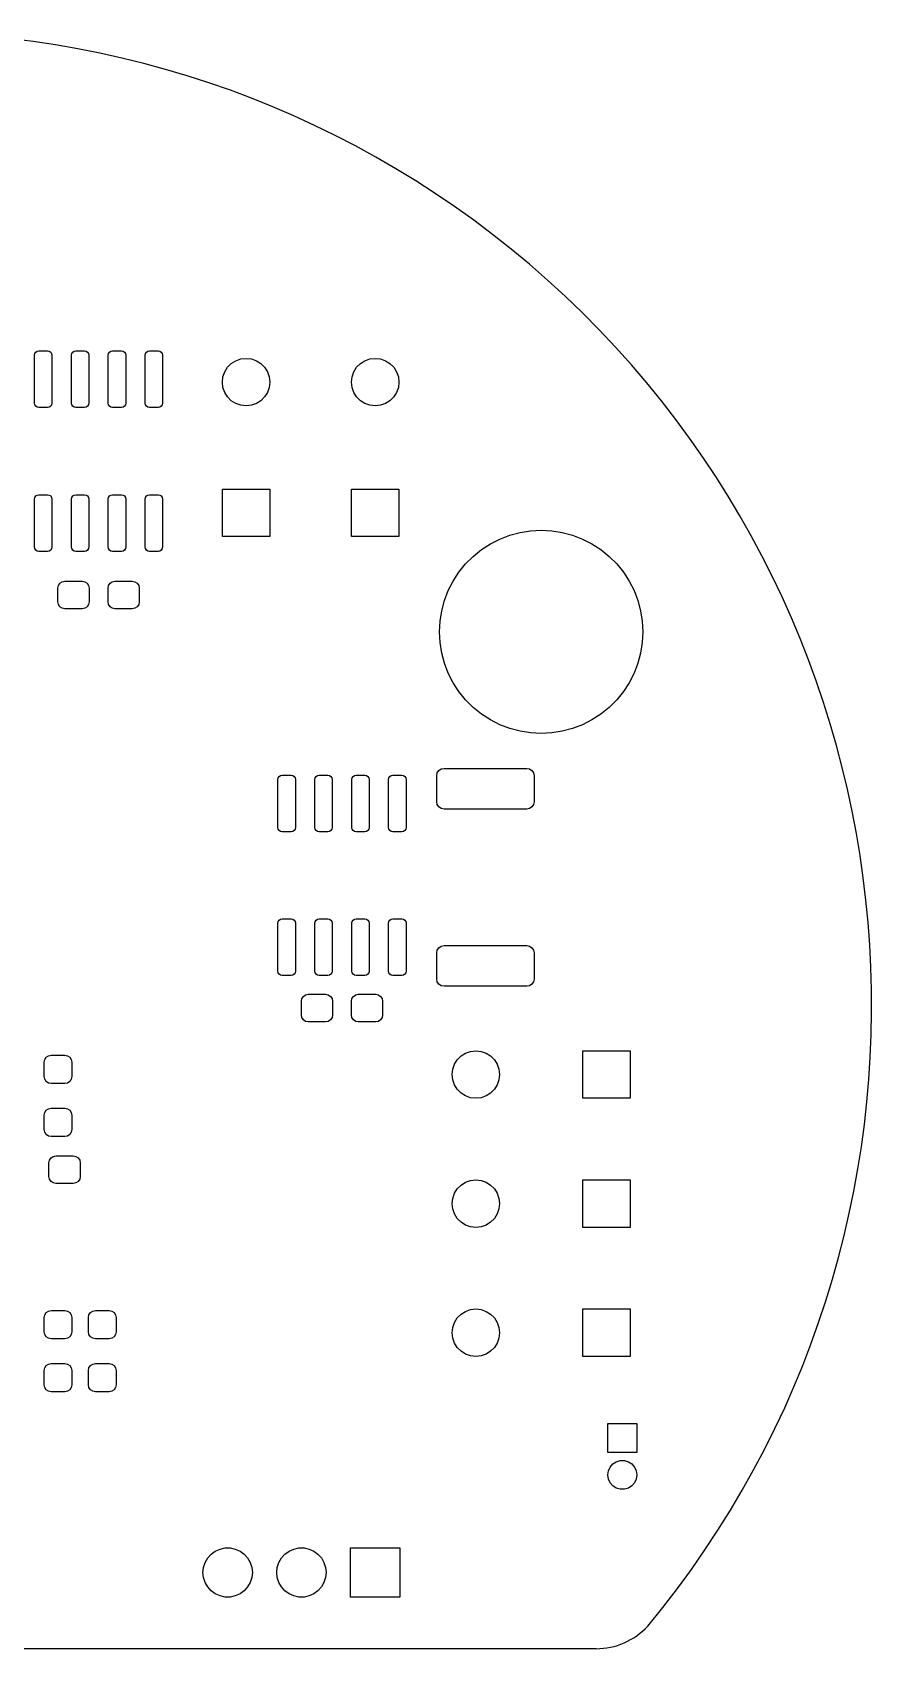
# Model space of a CAD drawing. Extents: x 116 to 183, y -93.2 to -37.6.
# Drawn here: x 154.1 to 183, y -93.2 to -37.6 of the extents above; entities that cross this region are included whole.
import ezdxf

# ---------------------------------------------------------------- set-up
doc = ezdxf.new("R2010")
doc.units = 0
doc.layers.add('BLACK', color=7, linetype='CONTINUOUS')

msp = doc.modelspace()

# ---------------------------------------------------------------- linework, layer by layer
at = {"layer": 'BLACK', "linetype": 'CONTINUOUS'}
for p, q in [((154.14724, -48.70025), (154.158658, -48.642847)), ((154.14724, -50.35025), (154.14724, -48.70025)), ((154.158658, -48.642847), (154.191174, -48.594184)), ((154.191174, -48.594184), (154.239837, -48.561668)), ((154.239837, -48.561668), (154.29724, -48.55025)), ((154.29724, -48.55025), (154.59724, -48.55025)), ((154.59724, -48.55025), (154.654643, -48.561668)), ((154.654643, -48.561668), (154.703306, -48.594184)), ((154.703306, -48.594184), (154.735822, -48.642847)), ((154.735822, -48.642847), (154.74724, -48.70025)), ((154.74724, -48.70025), (154.74724, -50.35025)), ((155.41724, -48.70025), (155.428658, -48.642847)), ((155.41724, -50.35025), (155.41724, -48.70025)), ((155.428658, -48.642847), (155.461174, -48.594184)), ((155.461174, -48.594184), (155.509837, -48.561668)), ((155.509837, -48.561668), (155.56724, -48.55025)), ((155.56724, -48.55025), (155.86724, -48.55025)), ((155.86724, -48.55025), (155.924643, -48.561668)), ((155.924643, -48.561668), (155.973306, -48.594184)), ((155.973306, -48.594184), (156.005822, -48.642847)), ((156.005822, -48.642847), (156.01724, -48.70025)), ((156.01724, -48.70025), (156.01724, -50.35025)), ((156.68724, -48.70025), (156.698658, -48.642847)), ((156.68724, -50.35025), (156.68724, -48.70025)), ((156.698658, -48.642847), (156.731174, -48.594184)), ((156.731174, -48.594184), (156.779837, -48.561668)), ((156.779837, -48.561668), (156.83724, -48.55025)), ((156.83724, -48.55025), (157.13724, -48.55025)), ((157.13724, -48.55025), (157.194643, -48.561668)), ((157.194643, -48.561668), (157.243306, -48.594184)), ((157.243306, -48.594184), (157.275822, -48.642847)), ((157.275822, -48.642847), (157.28724, -48.70025)), ((157.28724, -48.70025), (157.28724, -50.35025)), ((157.95724, -48.70025), (157.968658, -48.642847)), ((157.95724, -50.35025), (157.95724, -48.70025)), ((157.968658, -48.642847), (158.001174, -48.594184)), ((158.001174, -48.594184), (158.049837, -48.561668)), ((158.049837, -48.561668), (158.10724, -48.55025)), ((158.10724, -48.55025), (158.40724, -48.55025)), ((158.40724, -48.55025), (158.464643, -48.561668)), ((158.464643, -48.561668), (158.513306, -48.594184)), ((158.513306, -48.594184), (158.545822, -48.642847)), ((158.545822, -48.642847), (158.55724, -48.70025)), ((158.55724, -48.70025), (158.55724, -50.35025)), ((160.922537, -48.984103), (161.07754, -48.886708)), ((161.07754, -48.886708), (161.250329, -48.826246)), ((161.250329, -48.826246), (161.43224, -48.80575)), ((161.43224, -48.80575), (161.614151, -48.826246)), ((161.614151, -48.826246), (161.78694, -48.886708)), ((161.78694, -48.886708), (161.941943, -48.984103)), ((165.367537, -48.984103), (165.52254, -48.886708)), ((165.52254, -48.886708), (165.695329, -48.826246)), ((165.695329, -48.826246), (165.87724, -48.80575)), ((165.87724, -48.80575), (166.059151, -48.826246)), ((166.059151, -48.826246), (166.23194, -48.886708)), ((166.23194, -48.886708), (166.386943, -48.984103)), ((160.61474, -49.62325), (160.635236, -49.441339)), ((160.635236, -49.441339), (160.695698, -49.26855)), ((160.695698, -49.26855), (160.793093, -49.113547)), ((160.793093, -49.113547), (160.922537, -48.984103)), ((161.941943, -48.984103), (162.071387, -49.113547)), ((162.071387, -49.113547), (162.168782, -49.26855)), ((162.168782, -49.26855), (162.229244, -49.441339)), ((162.229244, -49.441339), (162.24974, -49.62325)), ((165.05974, -49.62325), (165.080236, -49.441339)), ((165.080236, -49.441339), (165.140698, -49.26855)), ((165.140698, -49.26855), (165.238093, -49.113547)), ((165.238093, -49.113547), (165.367537, -48.984103)), ((166.386943, -48.984103), (166.516387, -49.113547)), ((166.516387, -49.113547), (166.613782, -49.26855)), ((166.613782, -49.26855), (166.674244, -49.441339)), ((166.674244, -49.441339), (166.69474, -49.62325)), ((160.635236, -49.805161), (160.61474, -49.62325)), ((160.695698, -49.97795), (160.635236, -49.805161)), ((160.793093, -50.132953), (160.695698, -49.97795)), ((162.168782, -49.97795), (162.071387, -50.132953)), ((162.229244, -49.805161), (162.168782, -49.97795)), ((162.24974, -49.62325), (162.229244, -49.805161)), ((165.080236, -49.805161), (165.05974, -49.62325)), ((165.140698, -49.97795), (165.080236, -49.805161)), ((165.238093, -50.132953), (165.140698, -49.97795)), ((166.613782, -49.97795), (166.516387, -50.132953)), ((166.674244, -49.805161), (166.613782, -49.97795)), ((166.69474, -49.62325), (166.674244, -49.805161)), ((154.158658, -50.407653), (154.14724, -50.35025)), ((154.191174, -50.456316), (154.158658, -50.407653)), ((154.239837, -50.488832), (154.191174, -50.456316)), ((154.29724, -50.50025), (154.239837, -50.488832)), ((154.59724, -50.50025), (154.29724, -50.50025)), ((154.654643, -50.488832), (154.59724, -50.50025)), ((154.703306, -50.456316), (154.654643, -50.488832)), ((154.735822, -50.407653), (154.703306, -50.456316)), ((154.74724, -50.35025), (154.735822, -50.407653)), ((155.428658, -50.407653), (155.41724, -50.35025)), ((155.461174, -50.456316), (155.428658, -50.407653)), ((155.509837, -50.488832), (155.461174, -50.456316)), ((155.56724, -50.50025), (155.509837, -50.488832)), ((155.86724, -50.50025), (155.56724, -50.50025)), ((155.924643, -50.488832), (155.86724, -50.50025)), ((155.973306, -50.456316), (155.924643, -50.488832)), ((156.005822, -50.407653), (155.973306, -50.456316)), ((156.01724, -50.35025), (156.005822, -50.407653)), ((156.698658, -50.407653), (156.68724, -50.35025)), ((156.731174, -50.456316), (156.698658, -50.407653)), ((156.779837, -50.488832), (156.731174, -50.456316)), ((156.83724, -50.50025), (156.779837, -50.488832)), ((157.13724, -50.50025), (156.83724, -50.50025)), ((157.194643, -50.488832), (157.13724, -50.50025)), ((157.243306, -50.456316), (157.194643, -50.488832)), ((157.275822, -50.407653), (157.243306, -50.456316)), ((157.28724, -50.35025), (157.275822, -50.407653)), ((157.968658, -50.407653), (157.95724, -50.35025)), ((158.001174, -50.456316), (157.968658, -50.407653)), ((158.049837, -50.488832), (158.001174, -50.456316)), ((158.10724, -50.50025), (158.049837, -50.488832)), ((158.40724, -50.50025), (158.10724, -50.50025)), ((158.464643, -50.488832), (158.40724, -50.50025)), ((158.513306, -50.456316), (158.464643, -50.488832)), ((158.545822, -50.407653), (158.513306, -50.456316)), ((158.55724, -50.35025), (158.545822, -50.407653)), ((160.922537, -50.262397), (160.793093, -50.132953)), ((161.07754, -50.359792), (160.922537, -50.262397)), ((161.250329, -50.420254), (161.07754, -50.359792)), ((161.43224, -50.44075), (161.250329, -50.420254)), ((161.614151, -50.420254), (161.43224, -50.44075)), ((161.78694, -50.359792), (161.614151, -50.420254)), ((161.941943, -50.262397), (161.78694, -50.359792)), ((162.071387, -50.132953), (161.941943, -50.262397)), ((165.367537, -50.262397), (165.238093, -50.132953)), ((165.52254, -50.359792), (165.367537, -50.262397)), ((165.695329, -50.420254), (165.52254, -50.359792)), ((165.87724, -50.44075), (165.695329, -50.420254)), ((166.059151, -50.420254), (165.87724, -50.44075)), ((166.23194, -50.359792), (166.059151, -50.420254)), ((166.386943, -50.262397), (166.23194, -50.359792)), ((166.516387, -50.132953), (166.386943, -50.262397)), ((160.61474, -54.94075), (160.61474, -53.30575)), ((160.61474, -53.30575), (162.24974, -53.30575)), ((162.24974, -53.30575), (162.24974, -54.94075)), ((165.05974, -54.94075), (165.05974, -53.30575)), ((165.05974, -53.30575), (166.69474, -53.30575)), ((166.69474, -53.30575), (166.69474, -54.94075)), ((154.14724, -53.65025), (154.158658, -53.592847)), ((154.14724, -55.30025), (154.14724, -53.65025)), ((154.158658, -53.592847), (154.191174, -53.544184)), ((154.191174, -53.544184), (154.239837, -53.511668)), ((154.239837, -53.511668), (154.29724, -53.50025)), ((154.29724, -53.50025), (154.59724, -53.50025)), ((154.59724, -53.50025), (154.654643, -53.511668)), ((154.654643, -53.511668), (154.703306, -53.544184)), ((154.703306, -53.544184), (154.735822, -53.592847)), ((154.735822, -53.592847), (154.74724, -53.65025)), ((154.74724, -53.65025), (154.74724, -55.30025)), ((155.41724, -53.65025), (155.428658, -53.592847)), ((155.41724, -55.30025), (155.41724, -53.65025)), ((155.428658, -53.592847), (155.461174, -53.544184)), ((155.461174, -53.544184), (155.509837, -53.511668)), ((155.509837, -53.511668), (155.56724, -53.50025)), ((155.56724, -53.50025), (155.86724, -53.50025)), ((155.86724, -53.50025), (155.924643, -53.511668)), ((155.924643, -53.511668), (155.973306, -53.544184)), ((155.973306, -53.544184), (156.005822, -53.592847)), ((156.005822, -53.592847), (156.01724, -53.65025)), ((156.01724, -53.65025), (156.01724, -55.30025)), ((156.68724, -53.65025), (156.698658, -53.592847)), ((156.68724, -55.30025), (156.68724, -53.65025)), ((156.698658, -53.592847), (156.731174, -53.544184)), ((156.731174, -53.544184), (156.779837, -53.511668)), ((156.779837, -53.511668), (156.83724, -53.50025)), ((156.83724, -53.50025), (157.13724, -53.50025)), ((157.13724, -53.50025), (157.194643, -53.511668)), ((157.194643, -53.511668), (157.243306, -53.544184)), ((157.243306, -53.544184), (157.275822, -53.592847)), ((157.275822, -53.592847), (157.28724, -53.65025)), ((157.28724, -53.65025), (157.28724, -55.30025)), ((157.95724, -53.65025), (157.968658, -53.592847)), ((157.95724, -55.30025), (157.95724, -53.65025)), ((157.968658, -53.592847), (158.001174, -53.544184)), ((158.001174, -53.544184), (158.049837, -53.511668)), ((158.049837, -53.511668), (158.10724, -53.50025)), ((158.10724, -53.50025), (158.40724, -53.50025)), ((158.40724, -53.50025), (158.464643, -53.511668)), ((158.464643, -53.511668), (158.513306, -53.544184)), ((158.513306, -53.544184), (158.545822, -53.592847)), ((158.545822, -53.592847), (158.55724, -53.65025)), ((158.55724, -53.65025), (158.55724, -55.30025)), ((162.24974, -54.94075), (160.61474, -54.94075)), ((166.69474, -54.94075), (165.05974, -54.94075)), ((169.84224, -55.192161), (170.168662, -55.025841)), ((170.168662, -55.025841), (170.510681, -54.894552)), ((170.510681, -54.894552), (170.864549, -54.799733)), ((170.864549, -54.799733), (171.22639, -54.742423)), ((171.22639, -54.742423), (171.59224, -54.72325)), ((171.59224, -54.72325), (171.95809, -54.742423)), ((171.95809, -54.742423), (172.319931, -54.799733)), ((172.319931, -54.799733), (172.673799, -54.894552)), ((172.673799, -54.894552), (173.015818, -55.025841)), ((173.015818, -55.025841), (173.34224, -55.192161)), ((154.158658, -55.357653), (154.14724, -55.30025)), ((154.191174, -55.406316), (154.158658, -55.357653)), ((154.239837, -55.438832), (154.191174, -55.406316)), ((154.29724, -55.45025), (154.239837, -55.438832)), ((154.59724, -55.45025), (154.29724, -55.45025)), ((154.654643, -55.438832), (154.59724, -55.45025)), ((154.703306, -55.406316), (154.654643, -55.438832)), ((154.735822, -55.357653), (154.703306, -55.406316)), ((154.74724, -55.30025), (154.735822, -55.357653)), ((155.428658, -55.357653), (155.41724, -55.30025)), ((155.461174, -55.406316), (155.428658, -55.357653)), ((155.509837, -55.438832), (155.461174, -55.406316)), ((155.56724, -55.45025), (155.509837, -55.438832)), ((155.86724, -55.45025), (155.56724, -55.45025)), ((155.924643, -55.438832), (155.86724, -55.45025)), ((155.973306, -55.406316), (155.924643, -55.438832)), ((156.005822, -55.357653), (155.973306, -55.406316)), ((156.01724, -55.30025), (156.005822, -55.357653)), ((156.698658, -55.357653), (156.68724, -55.30025)), ((156.731174, -55.406316), (156.698658, -55.357653)), ((156.779837, -55.438832), (156.731174, -55.406316)), ((156.83724, -55.45025), (156.779837, -55.438832)), ((157.13724, -55.45025), (156.83724, -55.45025)), ((157.194643, -55.438832), (157.13724, -55.45025)), ((157.243306, -55.406316), (157.194643, -55.438832)), ((157.275822, -55.357653), (157.243306, -55.406316)), ((157.28724, -55.30025), (157.275822, -55.357653)), ((157.968658, -55.357653), (157.95724, -55.30025)), ((158.001174, -55.406316), (157.968658, -55.357653)), ((158.049837, -55.438832), (158.001174, -55.406316)), ((158.10724, -55.45025), (158.049837, -55.438832)), ((158.40724, -55.45025), (158.10724, -55.45025)), ((158.464643, -55.438832), (158.40724, -55.45025)), ((158.513306, -55.406316), (158.464643, -55.438832)), ((158.545822, -55.357653), (158.513306, -55.406316)), ((158.55724, -55.30025), (158.545822, -55.357653)), ((168.991233, -55.881293), (169.250283, -55.622243)), ((169.250283, -55.622243), (169.534992, -55.391691)), ((169.534992, -55.391691), (169.84224, -55.192161)), ((173.34224, -55.192161), (173.649488, -55.391691)), ((173.649488, -55.391691), (173.934197, -55.622243)), ((173.934197, -55.622243), (174.193247, -55.881293)), ((168.561151, -56.47325), (168.760681, -56.166002)), ((168.760681, -56.166002), (168.991233, -55.881293)), ((174.193247, -55.881293), (174.423799, -56.166002)), ((174.423799, -56.166002), (174.623329, -56.47325)), ((154.95224, -56.71575), (154.970319, -56.624863)), ((154.95224, -57.19075), (154.95224, -56.71575)), ((154.970319, -56.624863), (155.021802, -56.547812)), ((155.021802, -56.547812), (155.098853, -56.496329)), ((155.098853, -56.496329), (155.18974, -56.47825)), ((155.18974, -56.47825), (155.78974, -56.47825)), ((155.78974, -56.47825), (155.880627, -56.496329)), ((155.880627, -56.496329), (155.957678, -56.547812)), ((155.957678, -56.547812), (156.009161, -56.624863)), ((156.009161, -56.624863), (156.02724, -56.71575)), ((156.02724, -56.71575), (156.02724, -57.19075)), ((156.67724, -56.71575), (156.695319, -56.624863)), ((156.67724, -57.19075), (156.67724, -56.71575)), ((156.695319, -56.624863), (156.746802, -56.547812)), ((156.746802, -56.547812), (156.823853, -56.496329)), ((156.823853, -56.496329), (156.91474, -56.47825)), ((156.91474, -56.47825), (157.51474, -56.47825)), ((157.51474, -56.47825), (157.605627, -56.496329)), ((157.605627, -56.496329), (157.682678, -56.547812)), ((157.682678, -56.547812), (157.734161, -56.624863)), ((157.734161, -56.624863), (157.75224, -56.71575)), ((157.75224, -56.71575), (157.75224, -57.19075)), ((168.394831, -56.799672), (168.561151, -56.47325)), ((174.623329, -56.47325), (174.789649, -56.799672)), ((154.970319, -57.281637), (154.95224, -57.19075)), ((155.021802, -57.358688), (154.970319, -57.281637)), ((156.009161, -57.281637), (155.957678, -57.358688)), ((156.02724, -57.19075), (156.009161, -57.281637)), ((156.695319, -57.281637), (156.67724, -57.19075)), ((156.746802, -57.358688), (156.695319, -57.281637)), ((157.734161, -57.281637), (157.682678, -57.358688)), ((157.75224, -57.19075), (157.734161, -57.281637)), ((168.168723, -57.495559), (168.263542, -57.141691)), ((168.263542, -57.141691), (168.394831, -56.799672)), ((174.789649, -56.799672), (174.920938, -57.141691)), ((174.920938, -57.141691), (175.015757, -57.495559)), ((155.098853, -57.410171), (155.021802, -57.358688)), ((155.18974, -57.42825), (155.098853, -57.410171)), ((155.78974, -57.42825), (155.18974, -57.42825)), ((155.880627, -57.410171), (155.78974, -57.42825)), ((155.957678, -57.358688), (155.880627, -57.410171)), ((156.823853, -57.410171), (156.746802, -57.358688)), ((156.91474, -57.42825), (156.823853, -57.410171)), ((157.51474, -57.42825), (156.91474, -57.42825)), ((157.605627, -57.410171), (157.51474, -57.42825)), ((157.682678, -57.358688), (157.605627, -57.410171)), ((168.09224, -58.22325), (168.111413, -57.8574)), ((168.111413, -57.8574), (168.168723, -57.495559)), ((175.015757, -57.495559), (175.073067, -57.8574)), ((175.073067, -57.8574), (175.09224, -58.22325)), ((168.111413, -58.5891), (168.09224, -58.22325)), ((175.09224, -58.22325), (175.073067, -58.5891)), ((168.168723, -58.950941), (168.111413, -58.5891)), ((168.263542, -59.304809), (168.168723, -58.950941)), ((175.015757, -58.950941), (174.920938, -59.304809)), ((175.073067, -58.5891), (175.015757, -58.950941)), ((168.394831, -59.646828), (168.263542, -59.304809)), ((174.920938, -59.304809), (174.789649, -59.646828)), ((168.561151, -59.97325), (168.394831, -59.646828)), ((168.760681, -60.280498), (168.561151, -59.97325)), ((174.623329, -59.97325), (174.423799, -60.280498)), ((174.789649, -59.646828), (174.623329, -59.97325)), ((168.991233, -60.565207), (168.760681, -60.280498)), ((169.250283, -60.824257), (168.991233, -60.565207)), ((174.193247, -60.565207), (173.934197, -60.824257)), ((174.423799, -60.280498), (174.193247, -60.565207)), ((169.534992, -61.054809), (169.250283, -60.824257)), ((169.84224, -61.254339), (169.534992, -61.054809)), ((173.649488, -61.054809), (173.34224, -61.254339)), ((173.934197, -60.824257), (173.649488, -61.054809)), ((170.168662, -61.420659), (169.84224, -61.254339)), ((170.510681, -61.551948), (170.168662, -61.420659)), ((170.864549, -61.646767), (170.510681, -61.551948)), ((171.22639, -61.704077), (170.864549, -61.646767)), ((171.59224, -61.72325), (171.22639, -61.704077)), ((171.95809, -61.704077), (171.59224, -61.72325)), ((172.319931, -61.646767), (171.95809, -61.704077)), ((172.673799, -61.551948), (172.319931, -61.646767)), ((173.015818, -61.420659), (172.673799, -61.551948)), ((173.34224, -61.254339), (173.015818, -61.420659)), ((162.52924, -63.30525), (162.540658, -63.247847)), ((162.52924, -64.95525), (162.52924, -63.30525)), ((162.540658, -63.247847), (162.573174, -63.199184)), ((162.573174, -63.199184), (162.621837, -63.166668)), ((162.621837, -63.166668), (162.67924, -63.15525)), ((162.67924, -63.15525), (162.97924, -63.15525)), ((162.97924, -63.15525), (163.036643, -63.166668)), ((163.036643, -63.166668), (163.085306, -63.199184)), ((163.085306, -63.199184), (163.117822, -63.247847)), ((163.117822, -63.247847), (163.12924, -63.30525)), ((163.12924, -63.30525), (163.12924, -64.95525)), ((163.79924, -63.30525), (163.810658, -63.247847)), ((163.79924, -64.95525), (163.79924, -63.30525)), ((163.810658, -63.247847), (163.843174, -63.199184)), ((163.843174, -63.199184), (163.891837, -63.166668)), ((163.891837, -63.166668), (163.94924, -63.15525)), ((163.94924, -63.15525), (164.24924, -63.15525)), ((164.24924, -63.15525), (164.306643, -63.166668)), ((164.306643, -63.166668), (164.355306, -63.199184)), ((164.355306, -63.199184), (164.387822, -63.247847)), ((164.387822, -63.247847), (164.39924, -63.30525)), ((164.39924, -63.30525), (164.39924, -64.95525)), ((165.06924, -63.30525), (165.080658, -63.247847)), ((165.06924, -64.95525), (165.06924, -63.30525)), ((165.080658, -63.247847), (165.113174, -63.199184)), ((165.113174, -63.199184), (165.161837, -63.166668)), ((165.161837, -63.166668), (165.21924, -63.15525)), ((165.21924, -63.15525), (165.51924, -63.15525)), ((165.51924, -63.15525), (165.576643, -63.166668)), ((165.576643, -63.166668), (165.625306, -63.199184)), ((165.625306, -63.199184), (165.657822, -63.247847)), ((165.657822, -63.247847), (165.66924, -63.30525)), ((165.66924, -63.30525), (165.66924, -64.95525)), ((166.33924, -63.30525), (166.350658, -63.247847)), ((166.33924, -64.95525), (166.33924, -63.30525)), ((166.350658, -63.247847), (166.383174, -63.199184)), ((166.383174, -63.199184), (166.431837, -63.166668)), ((166.431837, -63.166668), (166.48924, -63.15525)), ((166.48924, -63.15525), (166.78924, -63.15525)), ((166.78924, -63.15525), (166.846643, -63.166668)), ((166.846643, -63.166668), (166.895306, -63.199184)), ((166.895306, -63.199184), (166.927822, -63.247847)), ((166.927822, -63.247847), (166.93924, -63.30525)), ((166.93924, -63.30525), (166.93924, -64.95525)), ((167.997, -63.174999), (168.01603, -63.079329)), ((167.997001, -64.075), (167.997, -63.174999)), ((168.01603, -63.079329), (168.070223, -62.998223)), ((168.070223, -62.998223), (168.151329, -62.94403)), ((168.151329, -62.94403), (168.247, -62.925001)), ((168.247, -62.925001), (171.097001, -62.925)), ((171.097001, -62.925), (171.192671, -62.94403)), ((171.192671, -62.94403), (171.273777, -62.998223)), ((171.273777, -62.998223), (171.32797, -63.079329)), ((171.32797, -63.079329), (171.346999, -63.175)), ((171.346999, -63.175), (171.347, -64.075001)), ((168.01603, -64.170671), (167.997001, -64.075)), ((168.070223, -64.251777), (168.01603, -64.170671)), ((168.151329, -64.30597), (168.070223, -64.251777)), ((168.246999, -64.325), (168.151329, -64.30597)), ((171.097, -64.324999), (168.246999, -64.325)), ((171.192671, -64.30597), (171.097, -64.324999)), ((171.273777, -64.251777), (171.192671, -64.30597)), ((171.32797, -64.170671), (171.273777, -64.251777)), ((171.347, -64.075001), (171.32797, -64.170671)), ((162.540658, -65.012653), (162.52924, -64.95525)), ((162.573174, -65.061316), (162.540658, -65.012653)), ((162.621837, -65.093832), (162.573174, -65.061316)), ((162.67924, -65.10525), (162.621837, -65.093832)), ((162.97924, -65.10525), (162.67924, -65.10525)), ((163.036643, -65.093832), (162.97924, -65.10525)), ((163.085306, -65.061316), (163.036643, -65.093832)), ((163.117822, -65.012653), (163.085306, -65.061316)), ((163.12924, -64.95525), (163.117822, -65.012653)), ((163.810658, -65.012653), (163.79924, -64.95525)), ((163.843174, -65.061316), (163.810658, -65.012653)), ((163.891837, -65.093832), (163.843174, -65.061316)), ((163.94924, -65.10525), (163.891837, -65.093832)), ((164.24924, -65.10525), (163.94924, -65.10525)), ((164.306643, -65.093832), (164.24924, -65.10525)), ((164.355306, -65.061316), (164.306643, -65.093832)), ((164.387822, -65.012653), (164.355306, -65.061316)), ((164.39924, -64.95525), (164.387822, -65.012653)), ((165.080658, -65.012653), (165.06924, -64.95525)), ((165.113174, -65.061316), (165.080658, -65.012653)), ((165.161837, -65.093832), (165.113174, -65.061316)), ((165.21924, -65.10525), (165.161837, -65.093832)), ((165.51924, -65.10525), (165.21924, -65.10525)), ((165.576643, -65.093832), (165.51924, -65.10525)), ((165.625306, -65.061316), (165.576643, -65.093832)), ((165.657822, -65.012653), (165.625306, -65.061316)), ((165.66924, -64.95525), (165.657822, -65.012653)), ((166.350658, -65.012653), (166.33924, -64.95525)), ((166.383174, -65.061316), (166.350658, -65.012653)), ((166.431837, -65.093832), (166.383174, -65.061316)), ((166.48924, -65.10525), (166.431837, -65.093832)), ((166.78924, -65.10525), (166.48924, -65.10525)), ((166.846643, -65.093832), (166.78924, -65.10525)), ((166.895306, -65.061316), (166.846643, -65.093832)), ((166.927822, -65.012653), (166.895306, -65.061316)), ((166.93924, -64.95525), (166.927822, -65.012653)), ((162.52924, -68.25525), (162.540658, -68.197847)), ((162.52924, -69.90525), (162.52924, -68.25525)), ((162.540658, -68.197847), (162.573174, -68.149184)), ((162.573174, -68.149184), (162.621837, -68.116668)), ((162.621837, -68.116668), (162.67924, -68.10525)), ((162.67924, -68.10525), (162.97924, -68.10525)), ((162.97924, -68.10525), (163.036643, -68.116668)), ((163.036643, -68.116668), (163.085306, -68.149184)), ((163.085306, -68.149184), (163.117822, -68.197847)), ((163.117822, -68.197847), (163.12924, -68.25525)), ((163.12924, -68.25525), (163.12924, -69.90525)), ((163.79924, -68.25525), (163.810658, -68.197847)), ((163.79924, -69.90525), (163.79924, -68.25525)), ((163.810658, -68.197847), (163.843174, -68.149184)), ((163.843174, -68.149184), (163.891837, -68.116668)), ((163.891837, -68.116668), (163.94924, -68.10525)), ((163.94924, -68.10525), (164.24924, -68.10525)), ((164.24924, -68.10525), (164.306643, -68.116668)), ((164.306643, -68.116668), (164.355306, -68.149184)), ((164.355306, -68.149184), (164.387822, -68.197847)), ((164.387822, -68.197847), (164.39924, -68.25525)), ((164.39924, -68.25525), (164.39924, -69.90525)), ((165.06924, -68.25525), (165.080658, -68.197847)), ((165.06924, -69.90525), (165.06924, -68.25525)), ((165.080658, -68.197847), (165.113174, -68.149184)), ((165.113174, -68.149184), (165.161837, -68.116668)), ((165.161837, -68.116668), (165.21924, -68.10525)), ((165.21924, -68.10525), (165.51924, -68.10525)), ((165.51924, -68.10525), (165.576643, -68.116668)), ((165.576643, -68.116668), (165.625306, -68.149184)), ((165.625306, -68.149184), (165.657822, -68.197847)), ((165.657822, -68.197847), (165.66924, -68.25525)), ((165.66924, -68.25525), (165.66924, -69.90525)), ((166.33924, -68.25525), (166.350658, -68.197847)), ((166.33924, -69.90525), (166.33924, -68.25525)), ((166.350658, -68.197847), (166.383174, -68.149184)), ((166.383174, -68.149184), (166.431837, -68.116668)), ((166.431837, -68.116668), (166.48924, -68.10525)), ((166.48924, -68.10525), (166.78924, -68.10525)), ((166.78924, -68.10525), (166.846643, -68.116668)), ((166.846643, -68.116668), (166.895306, -68.149184)), ((166.895306, -68.149184), (166.927822, -68.197847)), ((166.927822, -68.197847), (166.93924, -68.25525)), ((166.93924, -68.25525), (166.93924, -69.90525)), ((167.997, -69.274999), (168.01603, -69.179329)), ((167.997001, -70.175), (167.997, -69.274999)), ((168.01603, -69.179329), (168.070223, -69.098223)), ((168.070223, -69.098223), (168.151329, -69.04403)), ((168.151329, -69.04403), (168.247, -69.025001)), ((168.247, -69.025001), (171.097001, -69.025)), ((171.097001, -69.025), (171.192671, -69.04403)), ((171.192671, -69.04403), (171.273777, -69.098223)), ((171.273777, -69.098223), (171.32797, -69.179329)), ((171.32797, -69.179329), (171.346999, -69.275)), ((171.346999, -69.275), (171.347, -70.175001)), ((162.540658, -69.962653), (162.52924, -69.90525)), ((162.573174, -70.011316), (162.540658, -69.962653)), ((162.621837, -70.043832), (162.573174, -70.011316)), ((162.67924, -70.05525), (162.621837, -70.043832)), ((162.97924, -70.05525), (162.67924, -70.05525)), ((163.036643, -70.043832), (162.97924, -70.05525)), ((163.085306, -70.011316), (163.036643, -70.043832)), ((163.117822, -69.962653), (163.085306, -70.011316)), ((163.12924, -69.90525), (163.117822, -69.962653)), ((163.810658, -69.962653), (163.79924, -69.90525)), ((163.843174, -70.011316), (163.810658, -69.962653)), ((163.891837, -70.043832), (163.843174, -70.011316)), ((163.94924, -70.05525), (163.891837, -70.043832)), ((164.24924, -70.05525), (163.94924, -70.05525)), ((164.306643, -70.043832), (164.24924, -70.05525)), ((164.355306, -70.011316), (164.306643, -70.043832)), ((164.387822, -69.962653), (164.355306, -70.011316)), ((164.39924, -69.90525), (164.387822, -69.962653)), ((165.080658, -69.962653), (165.06924, -69.90525)), ((165.113174, -70.011316), (165.080658, -69.962653)), ((165.161837, -70.043832), (165.113174, -70.011316)), ((165.21924, -70.05525), (165.161837, -70.043832)), ((165.51924, -70.05525), (165.21924, -70.05525)), ((165.576643, -70.043832), (165.51924, -70.05525)), ((165.625306, -70.011316), (165.576643, -70.043832)), ((165.657822, -69.962653), (165.625306, -70.011316)), ((165.66924, -69.90525), (165.657822, -69.962653)), ((166.350658, -69.962653), (166.33924, -69.90525)), ((166.383174, -70.011316), (166.350658, -69.962653)), ((166.431837, -70.043832), (166.383174, -70.011316)), ((166.48924, -70.05525), (166.431837, -70.043832)), ((166.78924, -70.05525), (166.48924, -70.05525)), ((166.846643, -70.043832), (166.78924, -70.05525)), ((166.895306, -70.011316), (166.846643, -70.043832)), ((166.927822, -69.962653), (166.895306, -70.011316)), ((166.93924, -69.90525), (166.927822, -69.962653)), ((168.01603, -70.270671), (167.997001, -70.175)), ((168.070223, -70.351777), (168.01603, -70.270671)), ((168.151329, -70.40597), (168.070223, -70.351777)), ((168.246999, -70.425), (168.151329, -70.40597)), ((171.097, -70.424999), (168.246999, -70.425)), ((171.192671, -70.40597), (171.097, -70.424999)), ((171.273777, -70.351777), (171.192671, -70.40597)), ((171.32797, -70.270671), (171.273777, -70.351777)), ((171.347, -70.175001), (171.32797, -70.270671)), ((163.33424, -70.93975), (163.352319, -70.848863)), ((163.33424, -71.41475), (163.33424, -70.93975)), ((163.352319, -70.848863), (163.403802, -70.771812)), ((163.403802, -70.771812), (163.480853, -70.720329)), ((163.480853, -70.720329), (163.57174, -70.70225)), ((163.57174, -70.70225), (164.17174, -70.70225)), ((164.17174, -70.70225), (164.262627, -70.720329)), ((164.262627, -70.720329), (164.339678, -70.771812)), ((164.339678, -70.771812), (164.391161, -70.848863)), ((164.391161, -70.848863), (164.40924, -70.93975)), ((164.40924, -70.93975), (164.40924, -71.41475)), ((165.05924, -70.93975), (165.077319, -70.848863)), ((165.05924, -71.41475), (165.05924, -70.93975)), ((165.077319, -70.848863), (165.128802, -70.771812)), ((165.128802, -70.771812), (165.205853, -70.720329)), ((165.205853, -70.720329), (165.29674, -70.70225)), ((165.29674, -70.70225), (165.89674, -70.70225)), ((165.89674, -70.70225), (165.987627, -70.720329)), ((165.987627, -70.720329), (166.064678, -70.771812)), ((166.064678, -70.771812), (166.116161, -70.848863)), ((166.116161, -70.848863), (166.13424, -70.93975)), ((166.13424, -70.93975), (166.13424, -71.41475)), ((163.352319, -71.505637), (163.33424, -71.41475)), ((163.403802, -71.582688), (163.352319, -71.505637)), ((163.480853, -71.634171), (163.403802, -71.582688)), ((163.57174, -71.65225), (163.480853, -71.634171)), ((164.17174, -71.65225), (163.57174, -71.65225)), ((164.262627, -71.634171), (164.17174, -71.65225)), ((164.339678, -71.582688), (164.262627, -71.634171)), ((164.391161, -71.505637), (164.339678, -71.582688)), ((164.40924, -71.41475), (164.391161, -71.505637)), ((165.077319, -71.505637), (165.05924, -71.41475)), ((165.128802, -71.582688), (165.077319, -71.505637)), ((165.205853, -71.634171), (165.128802, -71.582688)), ((165.29674, -71.65225), (165.205853, -71.634171)), ((165.89674, -71.65225), (165.29674, -71.65225)), ((165.987627, -71.634171), (165.89674, -71.65225)), ((166.064678, -71.582688), (165.987627, -71.634171)), ((166.116161, -71.505637), (166.064678, -71.582688)), ((166.13424, -71.41475), (166.116161, -71.505637)), ((154.498319, -72.945363), (154.549802, -72.868312)), ((154.549802, -72.868312), (154.626853, -72.816829)), ((154.626853, -72.816829), (154.71774, -72.79875)), ((154.71774, -72.79875), (155.19274, -72.79875)), ((155.19274, -72.79875), (155.283627, -72.816829)), ((155.283627, -72.816829), (155.360678, -72.868312)), ((155.360678, -72.868312), (155.412161, -72.945363)), ((168.703093, -72.953547), (168.832537, -72.824103)), ((168.832537, -72.824103), (168.98754, -72.726708)), ((168.98754, -72.726708), (169.160329, -72.666246)), ((169.160329, -72.666246), (169.34224, -72.64575)), ((169.34224, -72.64575), (169.524151, -72.666246)), ((169.524151, -72.666246), (169.69694, -72.726708)), ((169.69694, -72.726708), (169.851943, -72.824103)), ((169.851943, -72.824103), (169.981387, -72.953547)), ((173.02474, -74.28075), (173.02474, -72.64575)), ((173.02474, -72.64575), (174.65974, -72.64575)), ((174.65974, -72.64575), (174.65974, -74.28075)), ((154.48024, -73.03625), (154.498319, -72.945363)), ((154.48024, -73.53625), (154.48024, -73.03625)), ((155.412161, -72.945363), (155.43024, -73.03625)), ((155.43024, -73.03625), (155.43024, -73.53625)), ((168.52474, -73.46325), (168.545236, -73.281339)), ((168.545236, -73.281339), (168.605698, -73.10855)), ((168.605698, -73.10855), (168.703093, -72.953547)), ((169.981387, -72.953547), (170.078782, -73.10855)), ((170.078782, -73.10855), (170.139244, -73.281339)), ((170.139244, -73.281339), (170.15974, -73.46325)), ((154.498319, -73.627137), (154.48024, -73.53625)), ((154.549802, -73.704188), (154.498319, -73.627137)), ((154.626853, -73.755671), (154.549802, -73.704188)), ((154.71774, -73.77375), (154.626853, -73.755671)), ((155.19274, -73.77375), (154.71774, -73.77375)), ((155.283627, -73.755671), (155.19274, -73.77375)), ((155.360678, -73.704188), (155.283627, -73.755671)), ((155.412161, -73.627137), (155.360678, -73.704188)), ((155.43024, -73.53625), (155.412161, -73.627137)), ((168.545236, -73.645161), (168.52474, -73.46325)), ((168.605698, -73.81795), (168.545236, -73.645161)), ((168.703093, -73.972953), (168.605698, -73.81795)), ((168.832537, -74.102397), (168.703093, -73.972953)), ((169.981387, -73.972953), (169.851943, -74.102397)), ((170.078782, -73.81795), (169.981387, -73.972953)), ((170.139244, -73.645161), (170.078782, -73.81795)), ((170.15974, -73.46325), (170.139244, -73.645161)), ((168.98754, -74.199792), (168.832537, -74.102397)), ((169.160329, -74.260254), (168.98754, -74.199792)), ((169.34224, -74.28075), (169.160329, -74.260254)), ((169.524151, -74.260254), (169.34224, -74.28075)), ((169.69694, -74.199792), (169.524151, -74.260254)), ((169.851943, -74.102397), (169.69694, -74.199792)), ((174.65974, -74.28075), (173.02474, -74.28075)), ((154.48024, -74.86125), (154.498319, -74.770363)), ((154.48024, -75.36125), (154.48024, -74.86125)), ((154.498319, -74.770363), (154.549802, -74.693312)), ((154.549802, -74.693312), (154.626853, -74.641829)), ((154.626853, -74.641829), (154.71774, -74.62375)), ((154.71774, -74.62375), (155.19274, -74.62375)), ((155.19274, -74.62375), (155.283627, -74.641829)), ((155.283627, -74.641829), (155.360678, -74.693312)), ((155.360678, -74.693312), (155.412161, -74.770363)), ((155.412161, -74.770363), (155.43024, -74.86125)), ((155.43024, -74.86125), (155.43024, -75.36125)), ((154.498319, -75.452137), (154.48024, -75.36125)), ((154.549802, -75.529188), (154.498319, -75.452137)), ((154.626853, -75.580671), (154.549802, -75.529188)), ((154.71774, -75.59875), (154.626853, -75.580671)), ((155.19274, -75.59875), (154.71774, -75.59875)), ((155.283627, -75.580671), (155.19274, -75.59875)), ((155.360678, -75.529188), (155.283627, -75.580671)), ((155.412161, -75.452137), (155.360678, -75.529188)), ((155.43024, -75.36125), (155.412161, -75.452137)), ((154.64524, -76.50125), (154.663319, -76.410363)), ((154.64524, -76.97625), (154.64524, -76.50125)), ((154.663319, -76.410363), (154.714802, -76.333312)), ((154.714802, -76.333312), (154.791853, -76.281829)), ((154.791853, -76.281829), (154.88274, -76.26375)), ((154.88274, -76.26375), (155.48274, -76.26375)), ((155.48274, -76.26375), (155.573627, -76.281829)), ((155.573627, -76.281829), (155.650678, -76.333312)), ((155.650678, -76.333312), (155.702161, -76.410363)), ((155.702161, -76.410363), (155.72024, -76.50125)), ((155.72024, -76.50125), (155.72024, -76.97625)), ((154.663319, -77.067137), (154.64524, -76.97625)), ((154.714802, -77.144188), (154.663319, -77.067137)), ((154.791853, -77.195671), (154.714802, -77.144188)), ((154.88274, -77.21375), (154.791853, -77.195671)), ((155.48274, -77.21375), (154.88274, -77.21375)), ((155.573627, -77.195671), (155.48274, -77.21375)), ((155.650678, -77.144188), (155.573627, -77.195671)), ((155.702161, -77.067137), (155.650678, -77.144188)), ((155.72024, -76.97625), (155.702161, -77.067137)), ((168.703093, -77.398547), (168.832537, -77.269103)), ((168.832537, -77.269103), (168.98754, -77.171708)), ((168.98754, -77.171708), (169.160329, -77.111246)), ((169.160329, -77.111246), (169.34224, -77.09075)), ((169.34224, -77.09075), (169.524151, -77.111246)), ((169.524151, -77.111246), (169.69694, -77.171708)), ((169.69694, -77.171708), (169.851943, -77.269103)), ((169.851943, -77.269103), (169.981387, -77.398547)), ((173.02474, -78.72575), (173.02474, -77.09075)), ((173.02474, -77.09075), (174.65974, -77.09075)), ((174.65974, -77.09075), (174.65974, -78.72575)), ((168.52474, -77.90825), (168.545236, -77.726339)), ((168.545236, -78.090161), (168.52474, -77.90825)), ((168.545236, -77.726339), (168.605698, -77.55355)), ((168.605698, -77.55355), (168.703093, -77.398547)), ((169.981387, -77.398547), (170.078782, -77.55355)), ((170.078782, -77.55355), (170.139244, -77.726339)), ((170.139244, -77.726339), (170.15974, -77.90825)), ((170.15974, -77.90825), (170.139244, -78.090161)), ((168.605698, -78.26295), (168.545236, -78.090161)), ((168.703093, -78.417953), (168.605698, -78.26295)), ((168.832537, -78.547397), (168.703093, -78.417953)), ((169.981387, -78.417953), (169.851943, -78.547397)), ((170.078782, -78.26295), (169.981387, -78.417953)), ((170.139244, -78.090161), (170.078782, -78.26295)), ((168.98754, -78.644792), (168.832537, -78.547397)), ((169.160329, -78.705254), (168.98754, -78.644792)), ((169.34224, -78.72575), (169.160329, -78.705254)), ((169.524151, -78.705254), (169.34224, -78.72575)), ((169.69694, -78.644792), (169.524151, -78.705254)), ((169.851943, -78.547397), (169.69694, -78.644792)), ((174.65974, -78.72575), (173.02474, -78.72575)), ((154.48024, -81.82575), (154.498319, -81.734863)), ((154.498319, -81.734863), (154.549802, -81.657812)), ((154.549802, -81.657812), (154.626853, -81.606329)), ((154.626853, -81.606329), (154.71774, -81.58825)), ((154.71774, -81.58825), (155.19274, -81.58825)), ((155.19274, -81.58825), (155.283627, -81.606329)), ((155.283627, -81.606329), (155.360678, -81.657812)), ((155.360678, -81.657812), (155.412161, -81.734863)), ((155.412161, -81.734863), (155.43024, -81.82575)), ((156.00424, -81.82575), (156.022319, -81.734863)), ((156.022319, -81.734863), (156.073802, -81.657812)), ((156.073802, -81.657812), (156.150853, -81.606329)), ((156.150853, -81.606329), (156.24174, -81.58825)), ((156.24174, -81.58825), (156.71674, -81.58825)), ((156.71674, -81.58825), (156.807627, -81.606329)), ((156.807627, -81.606329), (156.884678, -81.657812)), ((156.884678, -81.657812), (156.936161, -81.734863)), ((156.936161, -81.734863), (156.95424, -81.82575)), ((168.703093, -81.843547), (168.832537, -81.714103)), ((168.832537, -81.714103), (168.98754, -81.616708)), ((168.98754, -81.616708), (169.160329, -81.556246)), ((169.160329, -81.556246), (169.34224, -81.53575)), ((169.34224, -81.53575), (169.524151, -81.556246)), ((169.524151, -81.556246), (169.69694, -81.616708)), ((169.69694, -81.616708), (169.851943, -81.714103)), ((169.851943, -81.714103), (169.981387, -81.843547)), ((173.02474, -83.17075), (173.02474, -81.53575)), ((173.02474, -81.53575), (174.65974, -81.53575)), ((174.65974, -81.53575), (174.65974, -83.17075)), ((154.48024, -82.32575), (154.48024, -81.82575)), ((154.498319, -82.416637), (154.48024, -82.32575)), ((155.43024, -82.32575), (155.412161, -82.416637)), ((155.43024, -81.82575), (155.43024, -82.32575)), ((156.00424, -82.32575), (156.00424, -81.82575)), ((156.022319, -82.416637), (156.00424, -82.32575)), ((156.95424, -82.32575), (156.936161, -82.416637)), ((156.95424, -81.82575), (156.95424, -82.32575)), ((168.52474, -82.35325), (168.545236, -82.171339)), ((168.545236, -82.535161), (168.52474, -82.35325)), ((168.545236, -82.171339), (168.605698, -81.99855)), ((168.605698, -81.99855), (168.703093, -81.843547)), ((169.981387, -81.843547), (170.078782, -81.99855)), ((170.078782, -81.99855), (170.139244, -82.171339)), ((170.139244, -82.171339), (170.15974, -82.35325)), ((170.15974, -82.35325), (170.139244, -82.535161)), ((154.549802, -82.493688), (154.498319, -82.416637)), ((154.626853, -82.545171), (154.549802, -82.493688)), ((154.71774, -82.56325), (154.626853, -82.545171)), ((155.19274, -82.56325), (154.71774, -82.56325)), ((155.283627, -82.545171), (155.19274, -82.56325)), ((155.360678, -82.493688), (155.283627, -82.545171)), ((155.412161, -82.416637), (155.360678, -82.493688)), ((156.073802, -82.493688), (156.022319, -82.416637)), ((156.150853, -82.545171), (156.073802, -82.493688)), ((156.24174, -82.56325), (156.150853, -82.545171)), ((156.71674, -82.56325), (156.24174, -82.56325)), ((156.807627, -82.545171), (156.71674, -82.56325)), ((156.884678, -82.493688), (156.807627, -82.545171)), ((156.936161, -82.416637), (156.884678, -82.493688)), ((168.605698, -82.70795), (168.545236, -82.535161)), ((168.703093, -82.862953), (168.605698, -82.70795)), ((168.832537, -82.992397), (168.703093, -82.862953)), ((169.981387, -82.862953), (169.851943, -82.992397)), ((170.078782, -82.70795), (169.981387, -82.862953)), ((170.139244, -82.535161), (170.078782, -82.70795)), ((154.549802, -83.482812), (154.626853, -83.431329)), ((154.626853, -83.431329), (154.71774, -83.41325)), ((154.71774, -83.41325), (155.19274, -83.41325)), ((155.19274, -83.41325), (155.283627, -83.431329)), ((155.283627, -83.431329), (155.360678, -83.482812)), ((156.073802, -83.482812), (156.150853, -83.431329)), ((156.150853, -83.431329), (156.24174, -83.41325)), ((156.24174, -83.41325), (156.71674, -83.41325)), ((156.71674, -83.41325), (156.807627, -83.431329)), ((156.807627, -83.431329), (156.884678, -83.482812)), ((168.98754, -83.089792), (168.832537, -82.992397)), ((169.160329, -83.150254), (168.98754, -83.089792)), ((169.34224, -83.17075), (169.160329, -83.150254)), ((169.524151, -83.150254), (169.34224, -83.17075)), ((169.69694, -83.089792), (169.524151, -83.150254)), ((169.851943, -82.992397), (169.69694, -83.089792)), ((174.65974, -83.17075), (173.02474, -83.17075)), ((154.48024, -83.65075), (154.498319, -83.559863)), ((154.48024, -84.15075), (154.48024, -83.65075)), ((154.498319, -83.559863), (154.549802, -83.482812)), ((155.360678, -83.482812), (155.412161, -83.559863)), ((155.412161, -83.559863), (155.43024, -83.65075)), ((155.43024, -83.65075), (155.43024, -84.15075)), ((156.00424, -83.65075), (156.022319, -83.559863)), ((156.00424, -84.15075), (156.00424, -83.65075)), ((156.022319, -83.559863), (156.073802, -83.482812)), ((156.884678, -83.482812), (156.936161, -83.559863)), ((156.936161, -83.559863), (156.95424, -83.65075)), ((156.95424, -83.65075), (156.95424, -84.15075)), ((154.498319, -84.241637), (154.48024, -84.15075)), ((154.549802, -84.318688), (154.498319, -84.241637)), ((154.626853, -84.370171), (154.549802, -84.318688)), ((154.71774, -84.38825), (154.626853, -84.370171)), ((155.19274, -84.38825), (154.71774, -84.38825)), ((155.283627, -84.370171), (155.19274, -84.38825)), ((155.360678, -84.318688), (155.283627, -84.370171)), ((155.412161, -84.241637), (155.360678, -84.318688)), ((155.43024, -84.15075), (155.412161, -84.241637)), ((156.022319, -84.241637), (156.00424, -84.15075)), ((156.073802, -84.318688), (156.022319, -84.241637)), ((156.150853, -84.370171), (156.073802, -84.318688)), ((156.24174, -84.38825), (156.150853, -84.370171)), ((156.71674, -84.38825), (156.24174, -84.38825)), ((156.807627, -84.370171), (156.71674, -84.38825)), ((156.884678, -84.318688), (156.807627, -84.370171)), ((156.936161, -84.241637), (156.884678, -84.318688)), ((156.95424, -84.15075), (156.936161, -84.241637)), ((173.887, -86.479), (173.887, -85.479)), ((173.887, -85.479), (174.887, -85.479)), ((174.887, -85.479), (174.887, -86.479)), ((174.887, -86.479), (173.887, -86.479)), ((174.05957, -86.871125), (174.179292, -86.794184)), ((174.179292, -86.794184), (174.315843, -86.754089)), ((174.315843, -86.754089), (174.458157, -86.754089)), ((174.458157, -86.754089), (174.594708, -86.794184)), ((174.594708, -86.794184), (174.71443, -86.871125)), ((173.887, -87.249), (173.907254, -87.108134)), ((173.907254, -87.389866), (173.887, -87.249)), ((173.907254, -87.108134), (173.966373, -86.97868)), ((173.966373, -86.97868), (174.05957, -86.871125)), ((174.71443, -86.871125), (174.807627, -86.97868)), ((174.807627, -86.97868), (174.866746, -87.108134)), ((174.866746, -87.108134), (174.887, -87.249)), ((174.887, -87.249), (174.866746, -87.389866)), ((173.966373, -87.51932), (173.907254, -87.389866)), ((174.05957, -87.626875), (173.966373, -87.51932)), ((174.179292, -87.703816), (174.05957, -87.626875)), ((174.315843, -87.743911), (174.179292, -87.703816)), ((174.458157, -87.743911), (174.315843, -87.743911)), ((174.594708, -87.703816), (174.458157, -87.743911)), ((174.71443, -87.626875), (174.594708, -87.703816)), ((174.807627, -87.51932), (174.71443, -87.626875)), ((174.866746, -87.389866), (174.807627, -87.51932)), ((160.020726, -90.262524), (160.109576, -90.108633)), ((160.109576, -90.108633), (160.228479, -89.976577)), ((160.228479, -89.976577), (160.37224, -89.872128)), ((160.37224, -89.872128), (160.534576, -89.799852)), ((160.534576, -89.799852), (160.708391, -89.762906)), ((160.708391, -89.762906), (160.886089, -89.762906)), ((160.886089, -89.762906), (161.059904, -89.799852)), ((161.059904, -89.799852), (161.22224, -89.872128)), ((161.22224, -89.872128), (161.366001, -89.976577)), ((161.366001, -89.976577), (161.484904, -90.108633)), ((161.484904, -90.108633), (161.573754, -90.262524)), ((162.560726, -90.262524), (162.649576, -90.108633)), ((162.649576, -90.108633), (162.768479, -89.976577)), ((162.768479, -89.976577), (162.91224, -89.872128)), ((162.91224, -89.872128), (163.074576, -89.799852)), ((163.074576, -89.799852), (163.248391, -89.762906)), ((163.248391, -89.762906), (163.426089, -89.762906)), ((163.426089, -89.762906), (163.599904, -89.799852)), ((163.599904, -89.799852), (163.76224, -89.872128)), ((163.76224, -89.872128), (163.906001, -89.976577)), ((163.906001, -89.976577), (164.024904, -90.108633)), ((164.024904, -90.108633), (164.113754, -90.262524)), ((165.02724, -91.45825), (165.02724, -89.75825)), ((165.02724, -89.75825), (166.72724, -89.75825)), ((166.72724, -89.75825), (166.72724, -91.45825)), ((159.94724, -90.60825), (159.965815, -90.431525)), ((159.965815, -90.784975), (159.94724, -90.60825)), ((159.965815, -90.431525), (160.020726, -90.262524)), ((161.573754, -90.262524), (161.628665, -90.431525)), ((161.628665, -90.431525), (161.64724, -90.60825)), ((161.64724, -90.60825), (161.628665, -90.784975)), ((162.48724, -90.60825), (162.505815, -90.431525)), ((162.505815, -90.784975), (162.48724, -90.60825)), ((162.505815, -90.431525), (162.560726, -90.262524)), ((164.113754, -90.262524), (164.168665, -90.431525)), ((164.168665, -90.431525), (164.18724, -90.60825)), ((164.18724, -90.60825), (164.168665, -90.784975)), ((160.020726, -90.953976), (159.965815, -90.784975)), ((160.109576, -91.107867), (160.020726, -90.953976)), ((160.228479, -91.239923), (160.109576, -91.107867)), ((160.37224, -91.344372), (160.228479, -91.239923)), ((161.366001, -91.239923), (161.22224, -91.344372)), ((161.484904, -91.107867), (161.366001, -91.239923)), ((161.573754, -90.953976), (161.484904, -91.107867)), ((161.628665, -90.784975), (161.573754, -90.953976)), ((162.560726, -90.953976), (162.505815, -90.784975)), ((162.649576, -91.107867), (162.560726, -90.953976)), ((162.768479, -91.239923), (162.649576, -91.107867)), ((162.91224, -91.344372), (162.768479, -91.239923)), ((163.906001, -91.239923), (163.76224, -91.344372)), ((164.024904, -91.107867), (163.906001, -91.239923)), ((164.113754, -90.953976), (164.024904, -91.107867)), ((164.168665, -90.784975), (164.113754, -90.953976)), ((160.534576, -91.416648), (160.37224, -91.344372)), ((160.708391, -91.453594), (160.534576, -91.416648)), ((160.886089, -91.453594), (160.708391, -91.453594)), ((161.059904, -91.416648), (160.886089, -91.453594)), ((161.22224, -91.344372), (161.059904, -91.416648)), ((163.074576, -91.416648), (162.91224, -91.344372)), ((163.248391, -91.453594), (163.074576, -91.416648)), ((163.426089, -91.453594), (163.248391, -91.453594)), ((163.599904, -91.416648), (163.426089, -91.453594)), ((163.76224, -91.344372), (163.599904, -91.416648)), ((166.72724, -91.45825), (165.02724, -91.45825)), ((173.482, -93.231331), (125.476, -93.231331))]:
    msp.add_line(p, q, dxfattribs=at)
at = {"layer": 'BLACK'}
for centre, radius, start, end in [((149.479, -71.074279), 33.493849, -399.6709423, -140.3290577), ((173.482, -90.805), 2.426332, -90, -42.8789036)]:
    msp.add_arc(centre, radius, start, end, dxfattribs=at)

doc.saveas('drawing.dxf')
